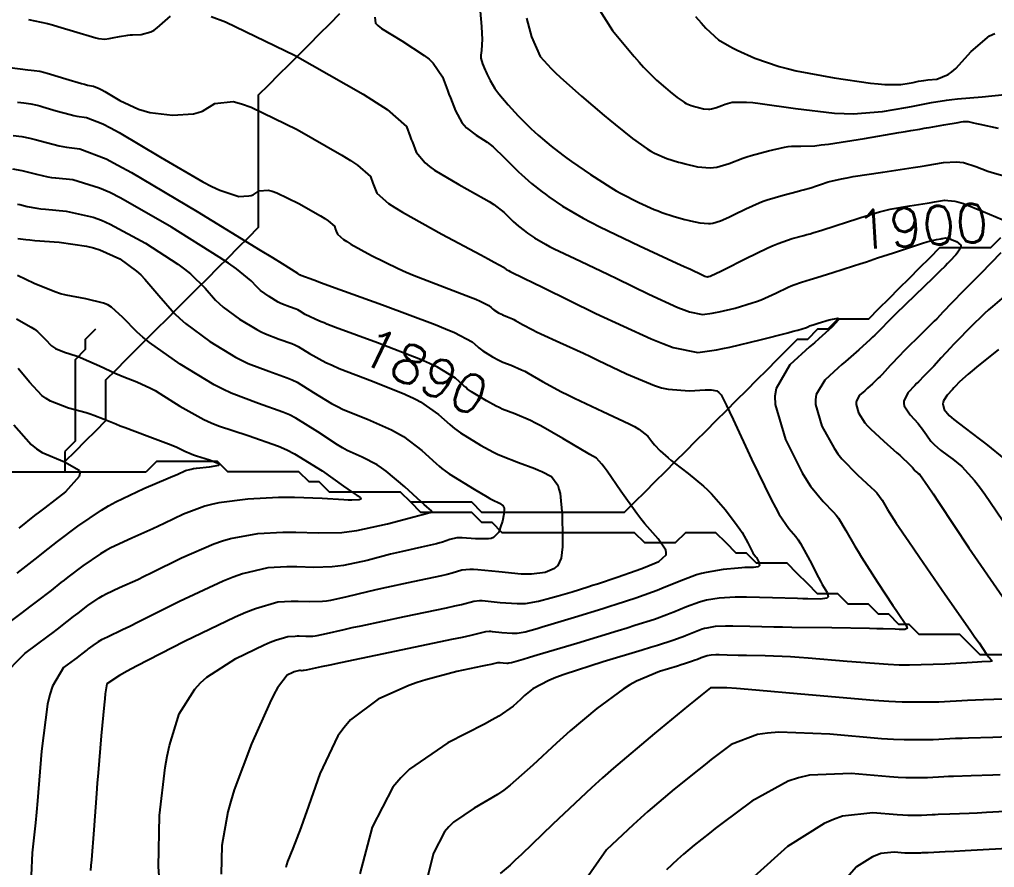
# Model space of a CAD drawing. Header units: metres. Extents: x 837475 to 838479, y 1189012 to 1191015.
# Drawn here: x 838332.4 to 838428.2, y 1189101.6 to 1189184.9 of the extents above; entities that cross this region are included whole.
import ezdxf

# ---------------------------------------------------------------- set-up
doc = ezdxf.new("R2010")
doc.units = ezdxf.units.M
doc.header["$LTSCALE"] = 0.3
for name, color, linetype in [('COTAS 10', 1, 'Continuous'), ('COTAS INT', 252, 'Continuous'), ('DRENAJE', 5, 'Continuous')]:
    doc.layers.add(name, color=color, linetype=linetype)
doc.styles.get("Standard").update_dxf_attribs({"font": 'simplex.shx'})

msp = doc.modelspace()

# ---------------------------------------------------------------- linework, layer by layer
at = {"layer": 'COTAS 10'}
for points in [[(838367.297, 1189185.096), (838367.361, 1189184.512), (838367.6, 1189184.276), (838367.934, 1189184.009), (838369.941, 1189182.776), (838372.156, 1189181.357), (838372.621, 1189180.972), (838373.022, 1189180.59), (838373.938, 1189179.241), (838374.44, 1189177.921), (838374.58, 1189177.558), (838374.72, 1189177.197), (838375.231, 1189175.898), (838375.854, 1189174.749), (838376.065, 1189174.481), (838376.292, 1189174.235), (838377.251, 1189173.527), (838378.327, 1189172.842), (838378.629, 1189172.61), (838378.932, 1189172.359), (838380.037, 1189171.301), (838381.122, 1189170.198), (838381.412, 1189169.919), (838381.697, 1189169.651), (838382.69, 1189168.779), (838383.744, 1189167.949), (838384.068, 1189167.708), (838384.405, 1189167.462), (838385.739, 1189166.534), (838387.764, 1189165.355), (838388.538, 1189164.951), (838389.404, 1189164.514), (838393.301, 1189162.654), (838396.981, 1189160.952), (838397.711, 1189160.614), (838398.315, 1189160.333), (838399.452, 1189159.8), (838399.723, 1189159.675), (838399.781, 1189159.652), (838399.831, 1189159.634), (838399.952, 1189159.608), (838400.043, 1189159.622), (838400.075, 1189159.628), (838400.109, 1189159.635), (838400.257, 1189159.67), (838400.884, 1189159.955), (838401.22, 1189160.119), (838401.627, 1189160.321), (838403.685, 1189161.358), (838405.928, 1189162.442), (838406.452, 1189162.673), (838406.934, 1189162.874), (838408.323, 1189163.352), (838409.447, 1189163.651), (838409.762, 1189163.74), (838410.078, 1189163.831), (838410.347, 1189163.914), (838411.232, 1189164.183), (838412.525, 1189164.599), (838412.929, 1189164.732), (838413.353, 1189164.872), (838415.05, 1189165.439), (838416.9, 1189165.988), (838417.42, 1189166.118), (838417.944, 1189166.237), (838419.864, 1189166.584), (838421.571, 1189166.837), (838421.96, 1189166.896), (838422.312, 1189166.951), (838423.283, 1189167.111), (838424.315, 1189167.024), (838424.706, 1189166.922), (838425.143, 1189166.788), (838427.102, 1189166.022), (838428.946, 1189165.226)], [(838346.128, 1189100.296), (838346.027, 1189101.626), (838346.113, 1189106.662), (838346.681, 1189111.369), (838346.883, 1189112.493), (838347.105, 1189113.538), (838348.067, 1189116.662), (838349.583, 1189119.086), (838350.153, 1189119.69), (838350.789, 1189120.264), (838353.628, 1189122.097), (838356.401, 1189123.428), (838356.994, 1189123.687), (838357.512, 1189123.898), (838358.752, 1189124.265), (838359.476, 1189124.302), (838359.668, 1189124.305), (838359.856, 1189124.305), (838360.507, 1189124.281), (838361.198, 1189124.296), (838361.412, 1189124.32), (838361.636, 1189124.354), (838362.527, 1189124.547), (838364.286, 1189124.956), (838365.057, 1189125.124), (838365.952, 1189125.316), (838370.21, 1189126.211), (838374.332, 1189127.084), (838375.141, 1189127.262), (838375.806, 1189127.413), (838377.009, 1189127.729), (838377.57, 1189127.794), (838377.831, 1189127.787), (838378.137, 1189127.769), (838379.625, 1189127.611), (838381.288, 1189127.487), (838381.706, 1189127.49), (838382.105, 1189127.509), (838383.39, 1189127.715), (838384.602, 1189128.048), (838384.955, 1189128.149), (838385.316, 1189128.252), (838386.683, 1189128.656), (838388.222, 1189129.134), (838388.692, 1189129.285), (838389.181, 1189129.444), (838391.105, 1189130.084), (838392.98, 1189130.74), (838393.438, 1189130.909), (838393.871, 1189131.072), (838395.212, 1189131.617), (838395.913, 1189132.268), (838395.942, 1189132.498), (838395.899, 1189132.75), (838395.146, 1189133.843), (838393.842, 1189135.311), (838393.452, 1189135.8), (838393.049, 1189136.325), (838391.487, 1189138.521), (838390.116, 1189140.496), (838389.833, 1189140.882), (838389.593, 1189141.198), (838389.075, 1189141.761), (838388.419, 1189142.126), (838388.092, 1189142.318), (838387.701, 1189142.55), (838385.765, 1189143.713), (838383.615, 1189144.946), (838383.09, 1189145.222), (838382.595, 1189145.469), (838381.062, 1189146.124), (838379.819, 1189146.604), (838379.569, 1189146.715), (838379.509, 1189146.741), (838379.212, 1189146.879), (838378.26, 1189147.395), (838376.8, 1189148.289), (838376.382, 1189148.603), (838376.22, 1189148.74), (838376.036, 1189148.897), (838375.205, 1189149.645), (838373.446, 1189150.713), (838372.678, 1189151.073), (838371.788, 1189151.461), (838367.559, 1189153.093), (838363.411, 1189154.628), (838362.572, 1189154.954), (838362.47, 1189154.996), (838361.868, 1189155.238), (838360.444, 1189155.908), (838359.876, 1189156.257), (838359.712, 1189156.339), (838359.545, 1189156.414), (838358.915, 1189156.633), (838358.212, 1189156.896), (838357.998, 1189156.999), (838357.775, 1189157.116), (838356.901, 1189157.646), (838356.067, 1189158.262), (838355.87, 1189158.432), (838355.688, 1189158.602), (838355.151, 1189159.216), (838353.677, 1189160.395), (838352.905, 1189160.922), (838351.974, 1189161.535), (838347.294, 1189164.47), (838342.335, 1189167.313), (838341.228, 1189167.867), (838340.236, 1189168.32), (838337.618, 1189169.117), (838335.939, 1189169.281), (838335.541, 1189169.337), (838335.171, 1189169.396), (838334.075, 1189169.645), (838333.157, 1189169.893), (838332.9, 1189169.951), (838332.642, 1189170.005), (838331.697, 1189170.162)], [(838428.836, 1189161.942), (838426.844, 1189159.935), (838424.796, 1189157.856), (838424.366, 1189157.415), (838423.995, 1189157.034), (838423.151, 1189156.144), (838422.516, 1189155.477), (838422.277, 1189155.236), (838422.01, 1189154.97), (838420.819, 1189153.804), (838419.545, 1189152.547), (838419.227, 1189152.224), (838418.924, 1189151.912), (838417.951, 1189150.872), (838417.151, 1189150.008), (838416.956, 1189149.806), (838416.772, 1189149.621), (838416.206, 1189149.085), (838415.713, 1189148.649), (838415.576, 1189148.527), (838415.439, 1189148.404), (838414.942, 1189147.954), (838414.623, 1189147.413), (838414.598, 1189147.233), (838414.6, 1189147.04), (838414.837, 1189146.235), (838415.47, 1189145.264), (838415.721, 1189144.966), (838416.006, 1189144.657), (838417.311, 1189143.434), (838418.605, 1189142.315), (838418.883, 1189142.069), (838419.126, 1189141.852), (838419.714, 1189141.301), (838420.017, 1189140.984), (838420.08, 1189140.913), (838420.135, 1189140.851), (838420.257, 1189140.691), (838420.332, 1189140.585), (838420.357, 1189140.557), (838420.384, 1189140.53), (838420.494, 1189140.438), (838420.622, 1189140.343), (838420.66, 1189140.314), (838420.699, 1189140.283), (838420.848, 1189140.163), (838421.684, 1189138.982), (838422.156, 1189138.282), (838422.731, 1189137.421), (838425.677, 1189132.964), (838428.986, 1189128.17)], [(838332.139, 1189130.484), (838333.893, 1189131.844), (838335.192, 1189132.878), (838335.629, 1189133.219), (838336.1, 1189133.583), (838338.082, 1189135.097), (838340.416, 1189136.678), (838341.11, 1189137.085), (838341.825, 1189137.478), (838344.576, 1189138.787), (838346.961, 1189139.803), (838347.444, 1189140.01), (838347.85, 1189140.186), (838348.677, 1189140.558), (838349.237, 1189140.712), (838349.475, 1189140.751), (838349.748, 1189140.789), (838351.033, 1189140.913), (838351.958, 1189141.086), (838352.005, 1189141.154), (838351.96, 1189141.232), (838351.039, 1189141.586), (838349.747, 1189141.969), (838349.467, 1189142.063), (838349.221, 1189142.154), (838348.616, 1189142.439), (838347.814, 1189142.824), (838347.445, 1189142.976), (838347.012, 1189143.148), (838344.914, 1189143.936), (838342.737, 1189144.747), (838342.254, 1189144.933), (838341.822, 1189145.104), (838340.695, 1189145.582), (838339.675, 1189145.98), (838339.312, 1189146.099), (838338.914, 1189146.221), (838337.182, 1189146.696), (838335.4, 1189147.393), (838334.971, 1189147.655), (838334.569, 1189147.947), (838333.345, 1189149.251), (838332.248, 1189150.582)], [(838430.137, 1189118.124), (838427.135, 1189118.031), (838426.328, 1189117.998), (838425.531, 1189117.962), (838422.743, 1189117.806), (838419.122, 1189117.807), (838417.801, 1189117.869), (838416.341, 1189117.959), (838409.919, 1189118.507), (838403.986, 1189119.058), (838402.834, 1189119.148), (838401.896, 1189119.212), (838400.284, 1189119.221), (838399.303, 1189118.432), (838398.764, 1189117.993), (838398.108, 1189117.459), (838394.771, 1189114.733), (838390.746, 1189111.327), (838389.657, 1189110.364), (838388.578, 1189109.391), (838384.771, 1189105.806), (838381.707, 1189102.847), (838381.096, 1189102.269), (838380.589, 1189101.796), (838379.614, 1189100.963)]]:
    msp.add_lwpolyline(points, dxfattribs=at)
at = {"layer": 'COTAS INT'}
for points in [[(838377.473, 1189187.594), (838377.774, 1189184.201), (838377.818, 1189183.519), (838377.843, 1189182.949), (838377.789, 1189181.82), (838377.701, 1189181.377), (838377.705, 1189181.24), (838377.722, 1189181.095), (838377.886, 1189180.52), (838378.147, 1189179.89), (838378.225, 1189179.712), (838378.305, 1189179.532), (838378.616, 1189178.869), (838379.088, 1189178.094), (838379.27, 1189177.844), (838379.474, 1189177.578), (838380.396, 1189176.491), (838381.387, 1189175.414), (838381.634, 1189175.154), (838381.87, 1189174.911), (838382.622, 1189174.174), (838383.343, 1189173.524), (838383.558, 1189173.335), (838383.78, 1189173.143), (838384.639, 1189172.418), (838385.778, 1189171.539), (838386.176, 1189171.249), (838386.61, 1189170.939), (838388.478, 1189169.653), (838390.485, 1189168.366), (838391.007, 1189168.056), (838391.515, 1189167.767), (838393.225, 1189166.889), (838394.742, 1189166.226), (838395.127, 1189166.072), (838395.497, 1189165.931), (838396.708, 1189165.529), (838397.772, 1189165.24), (838398.05, 1189165.171), (838398.321, 1189165.106), (838399.238, 1189164.911), (838400.077, 1189164.838), (838400.298, 1189164.85), (838400.514, 1189164.876), (838401.257, 1189165.09), (838402.072, 1189165.46), (838402.335, 1189165.585), (838402.614, 1189165.72), (838403.755, 1189166.288), (838405.073, 1189166.878), (838405.464, 1189167.025), (838405.866, 1189167.166), (838407.413, 1189167.62), (838408.817, 1189167.982), (838409.13, 1189168.066), (838409.409, 1189168.141), (838410.142, 1189168.353), (838410.717, 1189168.539), (838410.896, 1189168.598), (838411.085, 1189168.66), (838411.839, 1189168.912), (838413.157, 1189169.228), (838413.702, 1189169.331), (838414.323, 1189169.44), (838417.216, 1189169.891), (838420.201, 1189170.333), (838420.881, 1189170.437), (838421.497, 1189170.532), (838423.195, 1189170.813), (838424.461, 1189170.895), (838424.805, 1189170.866), (838425.146, 1189170.814), (838426.354, 1189170.442), (838427.54, 1189169.977), (838427.866, 1189169.867), (838428.193, 1189169.765), (838429.365, 1189169.466)], [(838388.566, 1189187.143), (838390.657, 1189183.799), (838392.774, 1189181.241), (838393.262, 1189180.681), (838393.708, 1189180.184), (838394.961, 1189178.924), (838395.867, 1189178.151), (838396.094, 1189177.962), (838396.309, 1189177.784), (838396.999, 1189177.23), (838397.586, 1189176.812), (838397.737, 1189176.72), (838397.884, 1189176.638), (838398.37, 1189176.427), (838398.833, 1189176.289), (838398.965, 1189176.254), (838399.099, 1189176.219), (838399.594, 1189176.104), (838400.097, 1189176.059), (838400.235, 1189176.068), (838400.372, 1189176.087), (838400.865, 1189176.235), (838401.403, 1189176.441), (838401.569, 1189176.496), (838401.742, 1189176.551), (838402.429, 1189176.742), (838403.83, 1189176.762), (838404.453, 1189176.709), (838405.177, 1189176.631), (838408.644, 1189176.135), (838412.468, 1189175.687), (838413.419, 1189175.639), (838414.322, 1189175.623), (838417.194, 1189175.84), (838419.492, 1189176.237), (838420.033, 1189176.334), (838420.534, 1189176.426), (838422, 1189176.715), (838423.494, 1189176.956), (838424.013, 1189177.018), (838424.577, 1189177.078), (838426.991, 1189177.279), (838429.224, 1189177.496)], [(838333.236, 1189184.888), (838335.107, 1189184.47), (838335.623, 1189184.339), (838336.138, 1189184.201), (838337.989, 1189183.646), (838339.536, 1189183.172), (838339.859, 1189183.086), (838340.137, 1189183.018), (838340.763, 1189182.935), (838341.183, 1189183.003), (838341.332, 1189183.03), (838341.495, 1189183.061), (838342.202, 1189183.206), (838343.011, 1189183.337), (838343.239, 1189183.36), (838343.469, 1189183.377), (838344.313, 1189183.389), (838345.279, 1189183.653), (838345.585, 1189183.828), (838345.909, 1189184.047), (838347.218, 1189185.207)], [(838351.189, 1189185.164), (838352.619, 1189184.656), (838359.476, 1189181.336), (838366.128, 1189177.539), (838367.429, 1189176.729), (838368.496, 1189176.024), (838370.396, 1189174.351), (838370.77, 1189173.367), (838370.875, 1189173.096), (838370.979, 1189172.826), (838371.361, 1189171.858), (838372.238, 1189170.782), (838372.656, 1189170.444), (838373.15, 1189170.089), (838375.563, 1189168.661), (838378.015, 1189167.301), (838378.533, 1189166.988), (838378.982, 1189166.704), (838380.019, 1189165.907), (838380.586, 1189165.33), (838380.738, 1189165.184), (838380.887, 1189165.044), (838381.406, 1189164.588), (838381.957, 1189164.155), (838382.126, 1189164.029), (838382.303, 1189163.9), (838382.999, 1189163.415), (838384.058, 1189162.799), (838384.463, 1189162.588), (838384.915, 1189162.359), (838386.952, 1189161.387), (838389.499, 1189160.191), (838390.274, 1189159.821), (838391.079, 1189159.434), (838394.235, 1189157.897), (838397.081, 1189156.585), (838397.69, 1189156.34), (838398.222, 1189156.147), (838399.494, 1189155.877), (838400.453, 1189156.017), (838400.786, 1189156.082), (838401.149, 1189156.159), (838402.707, 1189156.531), (838404.384, 1189157.027), (838404.822, 1189157.182), (838405.249, 1189157.344), (838406.698, 1189157.994), (838407.924, 1189158.586), (838408.211, 1189158.712), (838408.474, 1189158.822), (838409.233, 1189159.083), (838410.077, 1189159.32), (838410.394, 1189159.414), (838410.747, 1189159.521), (838412.321, 1189160.012), (838414.333, 1189160.66), (838414.961, 1189160.866), (838415.621, 1189161.084), (838416.705, 1189161.447), (838418.261, 1189161.966), (838420.642, 1189162.749), (838421.138, 1189162.904), (838421.564, 1189163.033), (838422.513, 1189163.278), (838422.941, 1189163.341), (838423.039, 1189163.356), (838423.127, 1189163.37), (838423.371, 1189163.41), (838423.652, 1189163.378), (838423.764, 1189163.347), (838423.891, 1189163.306), (838424.473, 1189163.074), (838424.876, 1189162.692), (838424.891, 1189162.556), (838424.863, 1189162.407), (838424.528, 1189161.924), (838424.412, 1189161.758), (838423.805, 1189161.143), (838423.679, 1189161.014), (838423.572, 1189160.904), (838423.338, 1189160.658), (838422.812, 1189160.136), (838422.52, 1189159.851), (838422.166, 1189159.507), (838420.361, 1189157.757), (838418.501, 1189155.945), (838418.111, 1189155.561), (838417.777, 1189155.228), (838417.021, 1189154.453), (838416.446, 1189153.874), (838416.224, 1189153.666), (838415.976, 1189153.437), (838414.854, 1189152.437), (838413.554, 1189151.288), (838413.192, 1189150.965), (838412.831, 1189150.641), (838411.519, 1189149.452), (838410.677, 1189148.025), (838410.611, 1189147.55), (838410.617, 1189147.041), (838411.243, 1189144.916), (838412.445, 1189142.752), (838412.815, 1189142.219), (838413.201, 1189141.715), (838414.726, 1189140.133), (838416.091, 1189138.902), (838416.376, 1189138.619), (838416.621, 1189138.362), (838417.167, 1189137.644), (838417.55, 1189136.962), (838417.691, 1189136.728), (838417.848, 1189136.474), (838418.544, 1189135.393), (838419.767, 1189133.583), (838420.257, 1189132.87), (838420.812, 1189132.064), (838423.363, 1189128.388), (838425.797, 1189124.887), (838426.279, 1189124.192), (838426.678, 1189123.617), (838427.426, 1189122.529), (838427.618, 1189122.253), (838427.667, 1189122.189), (838427.713, 1189122.131), (838427.866, 1189121.967), (838427.937, 1189121.863), (838427.933, 1189121.843), (838427.918, 1189121.826), (838427.778, 1189121.797), (838426.967, 1189121.752), (838426.529, 1189121.725), (838425.999, 1189121.691), (838423.315, 1189121.52), (838419.842, 1189121.431), (838418.814, 1189121.45), (838417.758, 1189121.488), (838413.706, 1189121.784), (838409.892, 1189122.126), (838408.987, 1189122.194), (838408.146, 1189122.25), (838405.653, 1189122.353), (838403.822, 1189122.381), (838403.398, 1189122.388), (838403.011, 1189122.396), (838401.917, 1189122.426), (838401.153, 1189122.443), (838400.975, 1189122.443), (838400.812, 1189122.441), (838400.343, 1189122.415), (838399.967, 1189122.352), (838399.863, 1189122.325), (838399.758, 1189122.295), (838399.377, 1189122.153), (838398.998, 1189121.995), (838398.792, 1189121.915), (838398.426, 1189121.784), (838397.72, 1189121.561), (838397.403, 1189121.464), (838397.033, 1189121.351), (838395.259, 1189120.814), (838393.026, 1189119.868), (838392.367, 1189119.498), (838391.69, 1189119.08), (838389.101, 1189117.176), (838386.493, 1189114.976), (838385.805, 1189114.37), (838385.132, 1189113.766), (838382.824, 1189111.599), (838380.591, 1189109.641), (838379.966, 1189109.169), (838379.337, 1189108.727), (838377.04, 1189107.383), (838375.018, 1189106.008), (838374.563, 1189105.546), (838374.154, 1189105.049), (838373.054, 1189102.96), (838372.422, 1189100.499)], [(838382.206, 1189185.017), (838382.455, 1189184.021), (838382.698, 1189183.166), (838383.529, 1189181.258), (838384.636, 1189180.06), (838385.054, 1189179.653), (838385.52, 1189179.213), (838387.606, 1189177.353), (838389.835, 1189175.453), (838390.391, 1189174.988), (838390.921, 1189174.549), (838392.618, 1189173.186), (838394.063, 1189172.159), (838394.435, 1189171.932), (838394.794, 1189171.731), (838395.989, 1189171.211), (838397.13, 1189170.872), (838397.454, 1189170.784), (838397.783, 1189170.699), (838399.002, 1189170.416), (838400.238, 1189170.304), (838400.577, 1189170.328), (838400.916, 1189170.375), (838402.127, 1189170.739), (838403.45, 1189171.246), (838403.858, 1189171.382), (838404.285, 1189171.516), (838405.976, 1189171.986), (838407.566, 1189172.333), (838407.929, 1189172.39), (838408.258, 1189172.43), (838409.166, 1189172.431), (838410.541, 1189172.48), (838411.165, 1189172.55), (838411.895, 1189172.645), (838415.407, 1189173.191), (838418.799, 1189173.761), (838419.453, 1189173.872), (838419.983, 1189173.961), (838420.868, 1189174.113), (838421.275, 1189174.187), (838421.503, 1189174.228), (838421.782, 1189174.278), (838423.209, 1189174.532), (838424.644, 1189174.772), (838424.928, 1189174.813), (838425.164, 1189174.844), (838425.606, 1189174.862), (838426.133, 1189174.728), (838426.422, 1189174.663), (838426.773, 1189174.586), (838428.557, 1189174.205)], [(838398.811, 1189185.163), (838399.356, 1189184.548), (838399.84, 1189184.023), (838401.082, 1189182.877), (838402.144, 1189182.263), (838402.514, 1189182.072), (838402.916, 1189181.873), (838404.642, 1189181.082), (838407.02, 1189180.27), (838407.834, 1189180.057), (838408.714, 1189179.849), (838412.455, 1189179.145), (838415.999, 1189178.637), (838416.755, 1189178.554), (838417.414, 1189178.495), (838418.981, 1189178.49), (838419.815, 1189178.634), (838420.012, 1189178.669), (838420.194, 1189178.703), (838420.726, 1189178.807), (838421.269, 1189178.895), (838421.457, 1189178.917), (838421.662, 1189178.939), (838422.538, 1189179.012), (838423.655, 1189179.473), (838424.012, 1189179.739), (838424.389, 1189180.066), (838425.92, 1189181.747), (838427.693, 1189183.281), (838428.223, 1189183.515)], [(838331.421, 1189180.164), (838333.167, 1189179.947), (838333.515, 1189179.904), (838333.803, 1189179.868), (838334.351, 1189179.798), (838334.843, 1189179.671), (838335.096, 1189179.599), (838335.398, 1189179.51), (838336.911, 1189179.056), (838338.448, 1189178.601), (838338.766, 1189178.513), (838339.038, 1189178.441), (838339.631, 1189178.314), (838340.203, 1189178.089), (838340.461, 1189177.954), (838340.763, 1189177.789), (838342.213, 1189176.93), (838344.064, 1189176.062), (838344.617, 1189175.891), (838345.189, 1189175.749), (838347.402, 1189175.486), (838349.46, 1189175.618), (838349.933, 1189175.726), (838350.364, 1189175.864), (838351.573, 1189176.619), (838353.382, 1189176.809), (838354.191, 1189176.591), (838355.134, 1189176.255), (838359.655, 1189174.066), (838364.04, 1189171.563), (838364.898, 1189171.029), (838365.601, 1189170.565), (838366.854, 1189169.462), (838367.101, 1189168.813), (838367.169, 1189168.634), (838367.238, 1189168.456), (838367.49, 1189167.818), (838368.623, 1189166.815), (838369.248, 1189166.407), (838370.007, 1189165.942), (838373.875, 1189163.794), (838377.703, 1189161.76), (838378.438, 1189161.367), (838379.031, 1189161.048), (838380.002, 1189160.512), (838380.051, 1189160.462), (838380.077, 1189160.438), (838380.122, 1189160.398), (838380.17, 1189160.36), (838380.184, 1189160.35), (838380.2, 1189160.338), (838380.26, 1189160.296), (838380.352, 1189160.243), (838380.387, 1189160.225), (838380.426, 1189160.205), (838380.603, 1189160.12), (838382.018, 1189159.43), (838382.837, 1189159.028), (838383.842, 1189158.535), (838389.018, 1189155.993), (838394.44, 1189153.494), (838395.6, 1189153.028), (838396.612, 1189152.66), (838399.036, 1189152.146), (838400.862, 1189152.412), (838401.498, 1189152.537), (838402.189, 1189152.683), (838405.156, 1189153.391), (838407.883, 1189154.099), (838408.424, 1189154.244), (838408.871, 1189154.367), (838409.712, 1189154.63), (838409.921, 1189154.73), (838409.969, 1189154.752), (838410.014, 1189154.771), (838410.143, 1189154.815), (838410.485, 1189154.918), (838410.664, 1189154.974), (838410.88, 1189155.041), (838411.963, 1189155.383), (838412.808, 1189155.529), (838412.874, 1189155.473), (838412.867, 1189155.376), (838412.234, 1189154.677), (838410.925, 1189153.515), (838410.492, 1189153.125), (838410.028, 1189152.707), (838408.097, 1189150.95), (838406.732, 1189148.637), (838406.624, 1189147.867), (838406.634, 1189147.042), (838407.649, 1189143.596), (838409.3, 1189140.344), (838409.712, 1189139.641), (838410.104, 1189139.023), (838411.355, 1189137.503), (838412.383, 1189136.486), (838412.634, 1189136.184), (838412.87, 1189135.873), (838413.603, 1189134.68), (838414.468, 1189133.14), (838414.787, 1189132.612), (838415.142, 1189132.038), (838416.712, 1189129.598), (838418.219, 1189127.315), (838418.534, 1189126.841), (838418.803, 1189126.435), (838419.406, 1189125.541), (838419.592, 1189125.177), (838419.6, 1189125.105), (838419.588, 1189125.047), (838419.385, 1189124.942), (838419.042, 1189124.933), (838418.942, 1189124.934), (838418.84, 1189124.938), (838418.452, 1189124.966), (838417.252, 1189125.009), (838416.638, 1189125.022), (838415.902, 1189125.036), (838412.226, 1189125.09), (838408.265, 1189125.149), (838407.35, 1189125.166), (838406.513, 1189125.183), (838404.145, 1189125.247), (838402.494, 1189125.284), (838402.11, 1189125.283), (838401.756, 1189125.279), (838400.742, 1189125.224), (838399.93, 1189125.086), (838399.703, 1189125.029), (838399.476, 1189124.963), (838398.653, 1189124.657), (838397.834, 1189124.316), (838397.61, 1189124.228), (838397.388, 1189124.143), (838396.596, 1189123.859), (838395.069, 1189123.376), (838394.383, 1189123.166), (838393.583, 1189122.921), (838389.746, 1189121.761), (838385.897, 1189120.517), (838385.091, 1189120.221), (838384.396, 1189119.946), (838382.824, 1189119.124), (838382.015, 1189118.441), (838381.802, 1189118.253), (838381.593, 1189118.065), (838380.876, 1189117.393), (838379.476, 1189116.435), (838378.836, 1189116.068), (838378.086, 1189115.657), (838374.466, 1189113.803), (838370.686, 1189111.232), (838369.836, 1189110.368), (838369.07, 1189109.439), (838367.014, 1189105.534), (838365.832, 1189100.933)], [(838332.176, 1189176.751), (838332.498, 1189176.711), (838332.78, 1189176.675), (838333.467, 1189176.586), (838334.109, 1189176.449), (838334.364, 1189176.383), (838334.651, 1189176.304), (838335.966, 1189175.919), (838337.356, 1189175.533), (838337.691, 1189175.454), (838338.005, 1189175.388), (838338.96, 1189175.248), (838340.571, 1189174.614), (838341.299, 1189174.235), (838342.149, 1189173.768), (838346.237, 1189171.348), (838350.386, 1189168.934), (838351.275, 1189168.47), (838352.051, 1189168.096), (838353.913, 1189167.483), (838354.907, 1189167.547), (838355.135, 1189167.599), (838355.344, 1189167.666), (838355.928, 1189168.03), (838356.802, 1189168.122), (838357.193, 1189168.017), (838357.649, 1189167.855), (838359.833, 1189166.797), (838361.952, 1189165.587), (838362.367, 1189165.329), (838362.706, 1189165.105), (838363.312, 1189164.572), (838363.431, 1189164.258), (838363.464, 1189164.172), (838363.498, 1189164.086), (838363.619, 1189163.778), (838364.207, 1189163.271), (838364.535, 1189163.061), (838364.934, 1189162.819), (838366.969, 1189161.693), (838369.591, 1189160.406), (838370.36, 1189160.064), (838371.147, 1189159.728), (838374.143, 1189158.563), (838376.708, 1189157.605), (838377.224, 1189157.398), (838377.654, 1189157.216), (838378.506, 1189156.774), (838378.765, 1189156.541), (838378.822, 1189156.492), (838378.873, 1189156.45), (838379.003, 1189156.352), (838379.458, 1189156.073), (838379.754, 1189155.913), (838379.847, 1189155.869), (838379.944, 1189155.827), (838380.331, 1189155.677), (838380.808, 1189155.473), (838380.963, 1189155.396), (838381.126, 1189155.31), (838381.796, 1189154.926), (838382.805, 1189154.383), (838383.183, 1189154.197), (838383.603, 1189153.996), (838385.475, 1189153.14), (838387.787, 1189152.084), (838388.485, 1189151.757), (838389.207, 1189151.414), (838392.025, 1189150.049), (838394.789, 1189148.903), (838395.477, 1189148.698), (838396.133, 1189148.542), (838398.224, 1189148.384), (838399.776, 1189148.481), (838400.092, 1189148.485), (838400.358, 1189148.479), (838400.906, 1189148.378), (838401.108, 1189148.219), (838401.155, 1189148.177), (838401.199, 1189148.137), (838401.327, 1189147.998), (838401.851, 1189146.951), (838402.144, 1189146.337), (838402.502, 1189145.583), (838404.329, 1189141.689), (838406.257, 1189137.718), (838406.678, 1189136.915), (838407.05, 1189136.24), (838407.985, 1189134.874), (838408.675, 1189134.069), (838408.892, 1189133.748), (838409.12, 1189133.384), (838410.039, 1189131.716), (838410.904, 1189130.05), (838411.098, 1189129.687), (838411.273, 1189129.368), (838411.741, 1189128.571), (838411.849, 1189128.158), (838411.797, 1189128.08), (838411.71, 1189128.017), (838411.096, 1189127.925), (838409.858, 1189127.953), (838409.376, 1189127.968), (838408.834, 1189127.985), (838406.374, 1189128.068), (838403.835, 1189128.124), (838403.244, 1189128.124), (838402.701, 1189128.117), (838401.141, 1189128.033), (838399.892, 1189127.821), (838399.544, 1189127.733), (838399.195, 1189127.632), (838397.928, 1189127.161), (838396.669, 1189126.636), (838396.325, 1189126.501), (838395.983, 1189126.37), (838394.765, 1189125.934), (838392.863, 1189125.326), (838392.09, 1189125.086), (838391.209, 1189124.816), (838387.139, 1189123.582), (838383.256, 1189122.415), (838382.493, 1189122.186), (838381.866, 1189121.999), (838380.731, 1189121.664), (838380.454, 1189121.62), (838380.368, 1189121.615), (838380.278, 1189121.615), (838379.919, 1189121.642), (838379.598, 1189121.676), (838379.532, 1189121.68), (838379.476, 1189121.681), (838379.355, 1189121.667), (838378.708, 1189121.518), (838378.32, 1189121.435), (838377.842, 1189121.334), (838375.361, 1189120.815), (838372.304, 1189120.011), (838371.463, 1189119.731), (838370.624, 1189119.425), (838367.612, 1189118.108), (838364.911, 1189116.08), (838364.268, 1189115.325), (838363.67, 1189114.486), (838361.892, 1189110.758), (838360.581, 1189107.034), (838360.278, 1189106.197), (838360.002, 1189105.444), (838359.221, 1189103.429), (838358.72, 1189102.132), (838358.62, 1189101.832), (838358.536, 1189101.557)], [(838331.757, 1189173.482), (838332.582, 1189173.374), (838333.376, 1189173.227), (838333.632, 1189173.167), (838333.904, 1189173.098), (838335.02, 1189172.782), (838336.264, 1189172.465), (838336.616, 1189172.395), (838336.972, 1189172.334), (838338.289, 1189172.182), (838340.875, 1189171.179), (838342.031, 1189170.581), (838343.378, 1189169.844), (838349.835, 1189166.028), (838356.034, 1189162.224), (838357.22, 1189161.495), (838358.174, 1189160.907), (838359.704, 1189159.952), (838359.737, 1189159.915), (838359.748, 1189159.904), (838359.76, 1189159.894), (838359.811, 1189159.856), (838359.864, 1189159.824), (838359.878, 1189159.817), (838359.891, 1189159.811), (838359.934, 1189159.795), (838359.972, 1189159.781), (838359.982, 1189159.777), (838359.992, 1189159.772), (838360.027, 1189159.75), (838361.279, 1189159.289), (838362.056, 1189159.006), (838363.021, 1189158.657), (838368.059, 1189156.836), (838373.215, 1189154.906), (838374.253, 1189154.487), (838375.122, 1189154.119), (838376.856, 1189153.209), (838377.401, 1189152.719), (838377.521, 1189152.616), (838377.628, 1189152.526), (838377.902, 1189152.321), (838378.859, 1189151.734), (838379.483, 1189151.396), (838379.678, 1189151.305), (838379.882, 1189151.215), (838380.696, 1189150.901), (838381.702, 1189150.471), (838382.026, 1189150.309), (838382.371, 1189150.128), (838383.781, 1189149.319), (838385.628, 1189148.3), (838386.248, 1189147.986), (838386.915, 1189147.659), (838389.718, 1189146.364), (838392.287, 1189145.15), (838392.807, 1189144.874), (838393.245, 1189144.624), (838394.135, 1189143.937), (838394.534, 1189143.403), (838394.661, 1189143.249), (838394.796, 1189143.093), (838395.347, 1189142.504), (838396.131, 1189141.795), (838396.414, 1189141.562), (838396.725, 1189141.314), (838398.086, 1189140.283), (838399.59, 1189139.042), (838399.992, 1189138.66), (838400.387, 1189138.262), (838401.76, 1189136.687), (838402.909, 1189135.167), (838403.162, 1189134.803), (838403.387, 1189134.465), (838403.968, 1189133.451), (838404.309, 1189132.748), (838404.383, 1189132.606), (838404.449, 1189132.487), (838404.615, 1189132.245), (838404.746, 1189132.084), (838404.79, 1189132.016), (838404.838, 1189131.937), (838405.04, 1189131.566), (838405.094, 1189131.217), (838405.049, 1189131.153), (838404.978, 1189131.102), (838404.505, 1189131.035), (838403.66, 1189131.019), (838403.354, 1189131.001), (838403.017, 1189130.977), (838401.541, 1189130.842), (838399.854, 1189130.555), (838399.384, 1189130.436), (838398.913, 1189130.3), (838397.204, 1189129.665), (838395.504, 1189128.956), (838395.04, 1189128.774), (838394.579, 1189128.597), (838392.935, 1189128.009), (838391.022, 1189127.385), (838390.391, 1189127.186), (838389.716, 1189126.975), (838386.911, 1189126.119), (838384.286, 1189125.334), (838383.724, 1189125.167), (838383.234, 1189125.024), (838382.06, 1189124.689), (838381.279, 1189124.565), (838381.037, 1189124.553), (838380.783, 1189124.551), (838379.772, 1189124.626), (838378.868, 1189124.722), (838378.681, 1189124.733), (838378.523, 1189124.738), (838378.182, 1189124.698), (838376.735, 1189124.357), (838375.88, 1189124.172), (838374.827, 1189123.947), (838369.381, 1189122.806), (838363.928, 1189121.671), (838362.87, 1189121.45), (838362.008, 1189121.269), (838360.529, 1189120.953), (838360.343, 1189120.912), (838360.296, 1189120.905), (838360.251, 1189120.9), (838360.106, 1189120.897), (838359.97, 1189120.902), (838359.93, 1189120.902), (838359.89, 1189120.901), (838359.739, 1189120.893), (838359.479, 1189120.817), (838359.37, 1189120.772), (838359.246, 1189120.718), (838358.665, 1189120.439), (838357.714, 1189119.2), (838357.356, 1189118.54), (838356.957, 1189117.743), (838355.175, 1189113.721), (838353.479, 1189109.195), (838353.134, 1189108.081), (838352.844, 1189107.027), (838352.244, 1189103.721), (838352.196, 1189100.908)], [(838332.168, 1189166.735), (838332.41, 1189166.687), (838333.13, 1189166.508), (838334.079, 1189166.328), (838334.466, 1189166.278), (838334.907, 1189166.228), (838336.947, 1189166.051), (838339.598, 1189165.462), (838340.425, 1189165.154), (838341.291, 1189164.782), (838344.752, 1189162.913), (838347.913, 1189160.845), (838348.59, 1189160.348), (838349.18, 1189159.884), (838350.598, 1189158.481), (838351.639, 1189157.29), (838351.993, 1189156.96), (838352.375, 1189156.629), (838353.991, 1189155.436), (838355.686, 1189154.408), (838356.117, 1189154.182), (838356.533, 1189153.982), (838357.897, 1189153.472), (838359.117, 1189153.047), (838359.441, 1189152.901), (838359.759, 1189152.742), (838360.861, 1189152.065), (838362.458, 1189151.188), (838363.089, 1189150.902), (838363.801, 1189150.599), (838367.058, 1189149.35), (838370.252, 1189148.061), (838370.361, 1189148.016), (838371.103, 1189147.659), (838371.358, 1189147.525), (838371.77, 1189147.307), (838373.555, 1189146.08), (838374.672, 1189145.075), (838374.918, 1189144.863), (838375.137, 1189144.68), (838375.699, 1189144.258), (838377.661, 1189143.055), (838378.941, 1189142.363), (838379.339, 1189142.177), (838379.757, 1189141.993), (838381.427, 1189141.347), (838383.014, 1189140.754), (838383.381, 1189140.602), (838383.715, 1189140.456), (838384.658, 1189139.975), (838385.266, 1189139.124), (838385.39, 1189138.744), (838385.494, 1189138.302), (838385.71, 1189136.186), (838385.75, 1189134.001), (838385.743, 1189133.515), (838385.73, 1189133.081), (838385.619, 1189131.945), (838385.279, 1189131.247), (838385.121, 1189131.089), (838384.935, 1189130.946), (838384.033, 1189130.557), (838382.676, 1189130.386), (838382.203, 1189130.381), (838381.688, 1189130.395), (838379.477, 1189130.595), (838377.407, 1189130.815), (838376.98, 1189130.841), (838376.617, 1189130.851), (838375.836, 1189130.76), (838374.878, 1189130.469), (838374.403, 1189130.352), (838373.837, 1189130.221), (838371.038, 1189129.617), (838367.976, 1189128.962), (838367.245, 1189128.798), (838366.564, 1189128.642), (838364.525, 1189128.142), (838362.93, 1189127.795), (838362.529, 1189127.735), (838362.145, 1189127.692), (838360.907, 1189127.666), (838359.742, 1189127.708), (838359.405, 1189127.708), (838359.061, 1189127.702), (838357.765, 1189127.636), (838355.545, 1189126.98), (838354.618, 1189126.602), (838353.555, 1189126.138), (838348.591, 1189123.754), (838343.863, 1189121.329), (838342.95, 1189120.839), (838342.209, 1189120.429), (838340.96, 1189119.603), (838340.794, 1189118.633), (838340.736, 1189118.131), (838340.673, 1189117.528), (838340.397, 1189114.509), (838340.094, 1189110.851), (838340.013, 1189109.845), (838339.933, 1189108.843), (838339.656, 1189105.25), (838339.431, 1189102.324), (838339.385, 1189101.743), (838339.346, 1189101.261)], [(838332.184, 1189163.372), (838332.987, 1189163.259), (838333.391, 1189163.219), (838333.874, 1189163.175), (838336.276, 1189162.985), (838338.96, 1189162.604), (838339.622, 1189162.44), (838340.247, 1189162.251), (838342.211, 1189161.355), (838343.852, 1189160.156), (838344.275, 1189159.775), (838344.684, 1189159.373), (838346.045, 1189157.745), (838347.59, 1189155.977), (838348.115, 1189155.487), (838348.682, 1189154.997), (838351.081, 1189153.225), (838353.597, 1189151.7), (838354.237, 1189151.365), (838354.854, 1189151.067), (838356.879, 1189150.31), (838358.689, 1189149.68), (838359.17, 1189149.463), (838359.643, 1189149.228), (838361.277, 1189148.223), (838363.047, 1189147.137), (838363.605, 1189146.85), (838364.192, 1189146.57), (838366.558, 1189145.607), (838368.934, 1189144.571), (838369.528, 1189144.244), (838370.093, 1189143.901), (838371.904, 1189142.515), (838373.308, 1189141.253), (838373.617, 1189140.987), (838373.892, 1189140.757), (838374.597, 1189140.227), (838377.062, 1189138.716), (838378.323, 1189137.968), (838378.605, 1189137.811), (838378.859, 1189137.675), (838379.533, 1189137.364), (838379.898, 1189137.094), (838379.956, 1189136.984), (838379.995, 1189136.859), (838379.984, 1189136.279), (838379.826, 1189135.595), (838379.774, 1189135.403), (838379.717, 1189135.211), (838379.478, 1189134.508), (838378.969, 1189133.977), (838378.741, 1189133.893), (838378.475, 1189133.835), (838377.202, 1189133.854), (838375.888, 1189133.963), (838375.597, 1189133.963), (838375.338, 1189133.949), (838374.663, 1189133.791), (838373.949, 1189133.524), (838373.664, 1189133.443), (838373.342, 1189133.358), (838371.867, 1189133.022), (838370, 1189132.608), (838369.432, 1189132.473), (838368.841, 1189132.329), (838366.522, 1189131.737), (838364.223, 1189131.237), (838363.645, 1189131.151), (838363.092, 1189131.088), (838361.308, 1189131.05), (838359.629, 1189131.112), (838359.142, 1189131.111), (838358.647, 1189131.102), (838356.779, 1189131.008), (838354.272, 1189130.411), (838353.374, 1189130.085), (838352.386, 1189129.691), (838348.083, 1189127.688), (838344.03, 1189125.661), (838343.201, 1189125.25), (838342.499, 1189124.905), (838341.024, 1189124.205), (838340.408, 1189123.912), (838340.248, 1189123.824), (838340.093, 1189123.733), (838339.571, 1189123.379), (838339.127, 1189123.04), (838339.022, 1189122.958), (838338.924, 1189122.882), (838338.633, 1189122.651), (838338.189, 1189122.308), (838337.995, 1189122.162), (838337.77, 1189121.994), (838336.698, 1189121.2), (838335.592, 1189119.37), (838335.346, 1189118.548), (838335.125, 1189117.59), (838334.542, 1189112.993), (838334.145, 1189108.121), (838334.04, 1189106.99), (838333.939, 1189105.953), (838333.593, 1189102.993), (838333.5, 1189100.757)], [(838330.621, 1189120.289), (838332.88, 1189122.587), (838335.191, 1189124.299), (838335.677, 1189124.662), (838336.096, 1189124.977), (838337.053, 1189125.715), (838337.68, 1189126.214), (838337.891, 1189126.378), (838338.118, 1189126.554), (838339.074, 1189127.285), (838340.201, 1189128.048), (838340.536, 1189128.244), (838340.88, 1189128.434), (838342.208, 1189129.066), (838343.986, 1189129.871), (838344.615, 1189130.17), (838345.303, 1189130.503), (838348.281, 1189131.978), (838351.479, 1189133.375), (838352.306, 1189133.658), (838353.108, 1189133.896), (838355.792, 1189134.379), (838358.232, 1189134.503), (838358.88, 1189134.514), (838359.515, 1189134.515), (838361.709, 1189134.435), (838364.04, 1189134.484), (838364.762, 1189134.566), (838365.517, 1189134.678), (838368.52, 1189135.332), (838371.119, 1189136.016), (838371.619, 1189136.147), (838372.024, 1189136.253), (838372.695, 1189136.428), (838372.749, 1189136.443), (838372.783, 1189136.457), (838372.85, 1189136.488), (838372.893, 1189136.527), (838372.895, 1189136.538), (838372.893, 1189136.549), (838372.849, 1189136.592), (838372.407, 1189136.981), (838372.154, 1189137.21), (838371.844, 1189137.492), (838370.253, 1189138.951), (838368.417, 1189140.494), (838367.953, 1189140.83), (838367.507, 1189141.126), (838366.058, 1189141.864), (838364.582, 1189142.541), (838364.121, 1189142.798), (838363.636, 1189143.086), (838361.694, 1189144.38), (838359.527, 1189145.713), (838358.9, 1189146.025), (838358.262, 1189146.313), (838355.86, 1189147.149), (838353.175, 1189148.153), (838352.357, 1189148.547), (838351.507, 1189148.991), (838348.171, 1189151.015), (838345.146, 1189153.148), (838344.492, 1189153.661), (838343.918, 1189154.141), (838342.511, 1189155.593), (838341.417, 1189156.624), (838341.041, 1189156.838), (838340.634, 1189157.021), (838338.899, 1189157.424), (838336.938, 1189157.778), (838336.389, 1189157.93), (838335.836, 1189158.106), (838333.817, 1189158.936), (838332.174, 1189159.731)], [(838429.381, 1189157.859), (838428.001, 1189156.69), (838427.615, 1189156.342), (838427.226, 1189155.984), (838425.809, 1189154.606), (838424.504, 1189153.271), (838424.186, 1189152.94), (838423.887, 1189152.626), (838422.965, 1189151.63), (838422.221, 1189150.818), (838422.033, 1189150.62), (838421.854, 1189150.432), (838421.276, 1189149.851), (838420.714, 1189149.287), (838420.546, 1189149.112), (838420.371, 1189148.927), (838419.693, 1189148.191), (838419.29, 1189147.378), (838419.289, 1189147.145), (838419.336, 1189146.91), (838419.905, 1189146.033), (838420.687, 1189145.184), (838420.869, 1189144.966), (838421.036, 1189144.756), (838421.511, 1189144.059), (838421.954, 1189143.437), (838422.099, 1189143.275), (838422.255, 1189143.116), (838422.902, 1189142.576), (838423.655, 1189142.016), (838423.878, 1189141.845), (838424.107, 1189141.666), (838424.987, 1189140.961), (838426.246, 1189139.568), (838426.714, 1189138.956), (838427.234, 1189138.246), (838429.543, 1189134.863)], [(838332.074, 1189155.457), (838333.526, 1189154.659), (838333.847, 1189154.442), (838334.135, 1189154.227), (838334.883, 1189153.466), (838335.494, 1189152.813), (838335.695, 1189152.667), (838335.91, 1189152.536), (838336.801, 1189152.188), (838337.924, 1189151.829), (838338.285, 1189151.692), (838338.669, 1189151.537), (838340.235, 1189150.841), (838341.835, 1189150.112), (838342.239, 1189149.936), (838342.627, 1189149.772), (838343.888, 1189149.277), (838345.239, 1189148.657), (838345.684, 1189148.415), (838346.159, 1189148.142), (838348.13, 1189146.902), (838350.48, 1189145.579), (838351.194, 1189145.254), (838351.936, 1189144.947), (838354.842, 1189143.988), (838357.834, 1189142.946), (838358.629, 1189142.587), (838359.41, 1189142.198), (838362.111, 1189140.538), (838364.225, 1189139.036), (838364.637, 1189138.746), (838364.973, 1189138.512), (838365.558, 1189138.121), (838365.66, 1189138.068), (838365.691, 1189138.047), (838365.724, 1189138.023), (838365.856, 1189137.912), (838365.924, 1189137.795), (838365.917, 1189137.768), (838365.899, 1189137.742), (838365.74, 1189137.668), (838365.041, 1189137.654), (838364.683, 1189137.666), (838364.254, 1189137.686), (838362.109, 1189137.819), (838359.401, 1189137.918), (838358.617, 1189137.917), (838357.817, 1189137.903), (838354.806, 1189137.751), (838351.944, 1189137.381), (838351.239, 1189137.231), (838350.572, 1189137.06), (838348.479, 1189136.268), (838346.577, 1189135.344), (838346.029, 1189135.09), (838345.473, 1189134.837), (838343.392, 1189133.927), (838341.353, 1189132.956), (838340.823, 1189132.664), (838340.309, 1189132.363), (838338.578, 1189131.191), (838337.109, 1189130.069), (838336.76, 1189129.799), (838336.436, 1189129.546), (838335.473, 1189128.779), (838334.003, 1189127.646), (838333.359, 1189127.162), (838332.613, 1189126.604), (838329.063, 1189123.974)], [(838428.587, 1189152.461), (838426.443, 1189150.716), (838425.997, 1189150.347), (838425.616, 1189150.026), (838424.775, 1189149.278), (838424.331, 1189148.819), (838424.2, 1189148.681), (838424.067, 1189148.538), (838423.558, 1189147.981), (838423.19, 1189147.406), (838423.145, 1189147.252), (838423.126, 1189147.101), (838423.263, 1189146.571), (838423.759, 1189145.973), (838423.966, 1189145.778), (838424.203, 1189145.571), (838425.309, 1189144.715), (838426.687, 1189143.69), (838427.096, 1189143.376), (838427.515, 1189143.049), (838429.126, 1189141.758)], [(838331.808, 1189145.037), (838333.523, 1189143.11), (838334.05, 1189142.692), (838334.601, 1189142.323), (838336.78, 1189141.404), (838338.215, 1189140.595), (838338.296, 1189140.295), (838338.241, 1189139.962), (838336.9, 1189138.484), (838334.838, 1189136.905), (838334.327, 1189136.509), (838333.843, 1189136.13), (838332.312, 1189134.908)], [(838430.371, 1189114.413), (838428.023, 1189114.344), (838425.647, 1189114.27), (838425.008, 1189114.244), (838424.378, 1189114.216), (838422.171, 1189114.093), (838419.305, 1189114.093), (838418.259, 1189114.143), (838417.104, 1189114.213), (838412.021, 1189114.647), (838407.006, 1189114.844), (838405.893, 1189114.765), (838404.9, 1189114.629), (838402.31, 1189113.655), (838400.352, 1189112.156), (838399.757, 1189111.69), (838399.14, 1189111.2), (838396.719, 1189109.246), (838394.136, 1189107.053), (838393.416, 1189106.413), (838392.694, 1189105.76), (838390.072, 1189103.281), (838387.81, 1189100.054)], [(838428.745, 1189110.668), (838428.036, 1189110.637), (838425.909, 1189110.564), (838424.159, 1189110.51), (838423.688, 1189110.491), (838423.224, 1189110.47), (838421.599, 1189110.379), (838419.488, 1189110.379), (838418.718, 1189110.416), (838417.867, 1189110.468), (838414.124, 1189110.788), (838410.026, 1189110.631), (838408.951, 1189110.383), (838407.903, 1189110.046), (838404.336, 1189108.088), (838401.401, 1189105.881), (838400.751, 1189105.387), (838400.171, 1189104.942), (838398.666, 1189103.759), (838397.616, 1189102.867), (838397.323, 1189102.607), (838397.03, 1189102.341), (838395.964, 1189101.334)], [(838431.672, 1189107.181), (838427.41, 1189106.948), (838426.498, 1189106.901), (838425.702, 1189106.862), (838423.795, 1189106.785), (838422.671, 1189106.75), (838422.369, 1189106.737), (838422.071, 1189106.724), (838421.027, 1189106.666), (838419.671, 1189106.666), (838419.177, 1189106.689), (838418.63, 1189106.723), (838416.226, 1189106.928), (838413.275, 1189106.589), (838412.383, 1189106.279), (838411.46, 1189105.875), (838407.856, 1189103.637), (838404.56, 1189100.641)], [(838430.662, 1189103.49), (838425.315, 1189103.192), (838424.251, 1189103.134), (838423.367, 1189103.087), (838421.681, 1189103.005), (838421.183, 1189102.989), (838421.049, 1189102.984), (838420.917, 1189102.978), (838420.455, 1189102.952), (838419.854, 1189102.952), (838419.635, 1189102.963), (838419.393, 1189102.978), (838418.329, 1189103.068), (838417.021, 1189102.918), (838416.627, 1189102.781), (838416.217, 1189102.602), (838414.621, 1189101.611), (838412.985, 1189099.741)]]:
    msp.add_lwpolyline(points, dxfattribs=at)
at = {"layer": 'DRENAJE'}
msp.add_line((838336.833, 1189142.442), (838336.833, 1189140.442), dxfattribs=at)
for points in [[(838363.824, 1189185.427, 0), (838362.824, 1189184.427, 0), (838361.825, 1189183.428, 0), (838360.825, 1189182.428, 0), (838358.826, 1189180.429, 0), (838357.826, 1189179.429, 0), (838356.826, 1189178.43, 0), (838355.827, 1189177.43, 0), (838355.827, 1189164.434, 0), (838354.827, 1189163.435, 0), (838353.827, 1189162.435, 0), (838352.828, 1189161.435, 0), (838351.828, 1189160.436, 0), (838350.828, 1189159.436, 0), (838349.829, 1189158.436, 0), (838347.829, 1189156.437, 0), (838346.83, 1189155.437, 0), (838345.83, 1189154.438, 0), (838344.83, 1189153.438, 0), (838343.831, 1189152.438, 0), (838342.831, 1189151.439, 0), (838341.831, 1189150.439, 0), (838340.832, 1189149.439, 0), (838340.832, 1189145.441, 0), (838339.832, 1189144.441, 0), (838338.832, 1189143.441, 0), (838337.833, 1189142.442, 0), (838336.833, 1189141.442, 0)], [(838428.802, 1189163.435, 0), (838427.802, 1189162.435, 0), (838422.804, 1189162.435, 0), (838421.804, 1189161.435, 0), (838420.805, 1189160.436, 0), (838419.805, 1189159.436, 0), (838418.806, 1189158.436, 0), (838417.806, 1189157.437, 0), (838416.806, 1189156.437, 0), (838415.807, 1189155.437, 0), (838412.808, 1189155.437, 0), (838411.808, 1189154.438, 0), (838410.808, 1189154.438, 0), (838409.809, 1189153.438, 0), (838408.809, 1189153.438, 0), (838407.809, 1189152.438, 0), (838406.81, 1189151.439, 0), (838405.81, 1189150.439, 0), (838404.81, 1189149.439, 0), (838403.811, 1189148.44, 0), (838402.811, 1189147.44, 0), (838401.811, 1189146.44, 0), (838400.812, 1189145.441, 0), (838399.812, 1189144.441, 0), (838398.812, 1189143.441, 0), (838397.813, 1189142.442, 0), (838396.813, 1189141.442, 0), (838395.813, 1189140.442, 0), (838394.814, 1189139.443, 0), (838393.814, 1189138.443, 0), (838392.814, 1189137.443, 0), (838391.815, 1189136.444, 0), (838377.819, 1189136.444, 0), (838376.82, 1189137.443, 0), (838370.822, 1189137.443, 0)], [(838339.832, 1189154.438, 0), (838338.832, 1189153.438, 0), (838338.832, 1189152.438, 0), (838337.833, 1189151.439, 0), (838337.833, 1189143.441, 0), (838336.833, 1189142.442, 0)], [(838370.822, 1189137.443, 0), (838369.822, 1189138.443, 0), (838362.824, 1189138.443, 0), (838361.825, 1189139.443, 0), (838360.825, 1189139.443, 0), (838359.825, 1189140.442, 0), (838352.828, 1189140.442, 0), (838351.828, 1189141.442, 0), (838345.83, 1189141.442, 0), (838344.83, 1189140.442, 0)], [(838328.836, 1189140.442, 0), (838336.833, 1189140.442, 0), (838344.83, 1189140.442, 0)], [(838431.801, 1189122.448, 0), (838426.803, 1189122.448, 0), (838425.803, 1189123.448, 0), (838424.803, 1189124.448, 0), (838420.805, 1189124.448, 0), (838419.805, 1189125.447, 0), (838418.806, 1189125.447, 0), (838417.806, 1189126.447, 0), (838416.806, 1189126.447, 0), (838415.807, 1189127.447, 0), (838413.807, 1189127.447, 0), (838412.808, 1189128.446, 0), (838410.808, 1189128.446, 0), (838409.809, 1189129.446, 0), (838408.809, 1189130.446, 0), (838407.809, 1189131.445, 0), (838404.81, 1189131.445, 0), (838403.811, 1189132.445, 0), (838402.811, 1189132.445, 0), (838401.811, 1189133.445, 0), (838400.812, 1189134.444, 0), (838397.813, 1189134.444, 0), (838396.813, 1189133.445, 0), (838393.814, 1189133.445, 0), (838392.814, 1189134.444, 0), (838379.819, 1189134.444, 0), (838378.819, 1189135.444, 0), (838377.819, 1189135.444, 0), (838376.82, 1189136.444, 0), (838371.821, 1189136.444, 0), (838370.822, 1189137.443, 0)]]:
    msp.add_polyline3d(points, dxfattribs=at)

# ---------------------------------------------------------------- texts
at = {"layer": 'COTAS 10', "char_height": 3.8, "attachment_point": 7}
for s, insert, rotation in [('1900', (838414.706, 1189162.277), 3.49419), ('1890', (838365.467, 1189151.434), 334.16446)]:
    msp.add_mtext(s, dxfattribs=dict(at, insert=insert, rotation=rotation))

doc.saveas('drawing.dxf')
